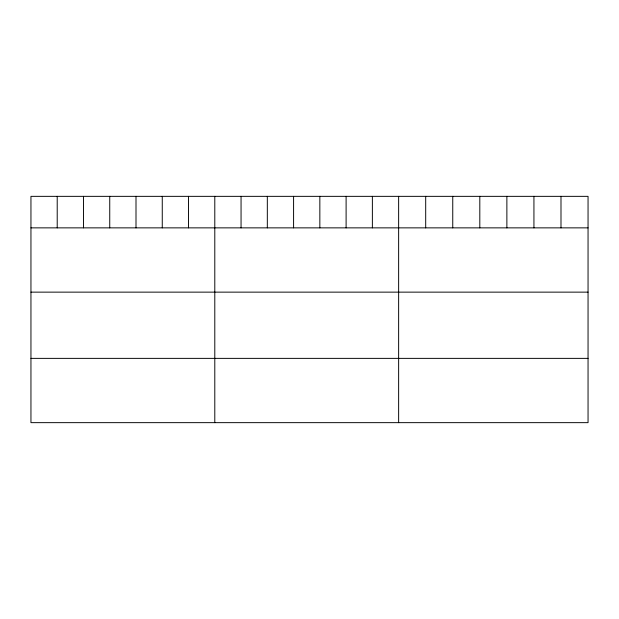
<?xml version="1.0" encoding="UTF-8"?>
<svg xmlns="http://www.w3.org/2000/svg" width="619" height="619" viewBox="0 0 619 619"><rect width="100%" height="100%" fill="white"/><g stroke="black" fill="none" stroke-linecap="round" stroke-linejoin="round"><path stroke-width="0.93" d="M588.05 227.862L588.05 422.653L30.95 422.653L30.95 196.347L588.05 196.347L588.05 227.862L30.95 227.862M30.95 292.137L588.05 292.137M30.95 358.37L588.05 358.37M560.992 196.347L560.992 227.862M533.934 196.347L533.934 227.862M506.876 196.347L506.876 227.862M479.81 196.347L479.81 227.862M452.752 196.347L452.752 227.862M425.694 196.347L425.694 227.862M398.636 196.347L398.636 422.653M372.375 196.347L372.375 227.862M346.106 196.347L346.106 227.862M319.845 196.347L319.845 227.862M293.584 196.347L293.584 227.862M267.323 196.347L267.323 227.862M241.054 196.347L241.054 227.862M214.793 196.347L214.793 422.653M188.532 196.347L188.532 227.862M162.263 196.347L162.263 227.862M136.002 196.347L136.002 227.862M109.741 196.347L109.741 227.862M83.48 196.347L83.48 227.862M57.211 196.347L57.211 227.862"/></g></svg>
